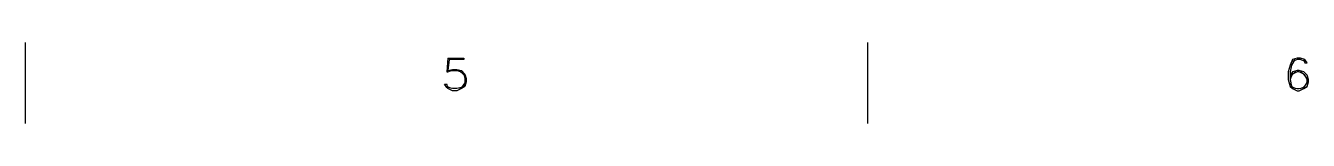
# Model space of a CAD drawing. Header units: millimetres. Extents: x 43 to 809, y -752 to -31.
# Drawn here: x 408.3 to 544.6, y -39.3 to -30.6 of the extents above; entities that cross this region are included whole.
import ezdxf

# ---------------------------------------------------------------- set-up
doc = ezdxf.new("R2010")
doc.units = ezdxf.units.MM
doc.layers.add('PDF_LINES', color=4, linetype='Continuous')

msp = doc.modelspace()

# ---------------------------------------------------------------- linework, layer by layer
at = {"layer": 'PDF_LINES'}
for p, q in [((408.28, -39.28), (408.28, -30.64)), ((497.8, -39.28), (497.8, -30.64)), ((453.16, -32.32), (453.04, -33.76)), ((453.16, -32.32), (454.84, -32.32)), ((453.28, -32.44), (453.16, -33.64)), ((454.84, -32.44), (453.28, -32.44)), ((454.84, -32.32), (454.84, -32.44)), ((542.92, -32.44), (542.68, -33.04)), ((543.16, -32.44), (542.8, -33.04)), ((543.4, -32.32), (542.92, -32.44)), ((543.4, -32.44), (542.92, -32.68)), ((543.76, -32.32), (543.4, -32.32)), ((543.76, -32.44), (543.4, -32.44)), ((544.24, -32.44), (543.76, -32.32)), ((544.24, -32.68), (543.76, -32.44)), ((544.12, -32.44), (544.24, -32.8)), ((544.48, -32.8), (544.24, -32.44)), ((453.04, -33.76), (453.16, -33.76)), ((453.16, -33.64), (453.64, -33.52)), ((453.16, -33.76), (453.52, -33.64)), ((453.52, -33.64), (454.12, -33.64)), ((453.64, -33.52), (454.12, -33.52)), ((454.12, -33.52), (454.6, -33.64)), ((454.12, -33.64), (454.6, -33.76)), ((454.36, -33.64), (454.84, -34)), ((454.6, -33.64), (454.96, -34)), ((454.6, -33.76), (454.96, -34.24)), ((454.84, -34), (454.96, -34.48)), ((454.96, -34), (455.08, -34.48)), ((542.68, -33.04), (542.44, -33.76)), ((542.44, -33.76), (542.44, -34.6)), ((542.8, -33.04), (542.68, -33.76)), ((542.92, -33.76), (542.68, -34.12)), ((542.68, -33.76), (542.68, -34.6)), ((542.92, -34), (542.68, -34.48)), ((543.28, -33.76), (542.8, -34.12)), ((543.4, -33.64), (542.92, -33.76)), ((543.4, -33.76), (542.92, -34)), ((543.64, -33.64), (543.4, -33.64)), ((543.64, -33.76), (543.4, -33.76)), ((544.12, -33.76), (543.64, -33.64)), ((544.12, -34), (543.64, -33.76)), ((544.24, -34.12), (543.76, -33.76)), ((544.48, -34.12), (544.12, -33.76)), ((544.48, -34.48), (544.12, -34)), ((544.24, -32.8), (544.48, -32.8)), ((453.04, -35.44), (452.8, -35.08)), ((452.8, -35.08), (453.04, -35.08)), ((453.16, -35.44), (453.04, -35.08)), ((453.52, -35.56), (453.04, -35.32)), ((453.16, -35.56), (453.04, -35.44)), ((453.64, -35.56), (453.16, -35.44)), ((454.6, -35.44), (454.12, -35.56)), ((454.84, -35.32), (454.36, -35.56)), ((454.96, -34.96), (454.6, -35.44)), ((454.96, -35.32), (454.6, -35.56)), ((454.96, -34.84), (454.84, -35.32)), ((454.96, -34.48), (454.96, -34.84)), ((455.08, -34.84), (454.96, -35.32)), ((455.08, -34.48), (455.08, -34.84)), ((542.44, -34.6), (542.68, -35.32)), ((542.8, -34.12), (542.68, -34.6)), ((542.68, -34.6), (542.8, -35.32)), ((542.68, -34.96), (542.92, -35.44)), ((542.68, -35.32), (542.92, -35.56)), ((542.8, -35.32), (543.28, -35.56)), ((542.92, -35.44), (543.4, -35.56)), ((543.64, -35.56), (544.12, -35.44)), ((543.76, -35.56), (544.24, -35.32)), ((544.12, -35.44), (544.48, -34.96)), ((544.12, -35.56), (544.48, -35.32)), ((544.48, -34.6), (544.24, -34.12)), ((544.24, -35.32), (544.48, -34.84)), ((544.6, -34.6), (544.48, -34.12)), ((544.48, -34.84), (544.48, -34.6)), ((544.48, -35.32), (544.6, -34.84)), ((544.6, -34.84), (544.6, -34.6)), ((453.64, -35.8), (453.16, -35.56)), ((454.12, -35.56), (453.64, -35.56)), ((454.12, -35.8), (453.64, -35.8)), ((454.6, -35.56), (454.12, -35.8)), ((542.92, -35.56), (543.4, -35.8)), ((543.4, -35.56), (543.64, -35.56)), ((543.4, -35.8), (543.64, -35.8)), ((543.64, -35.8), (544.12, -35.56))]:
    msp.add_line(p, q, dxfattribs=at)

doc.saveas('drawing.dxf')
